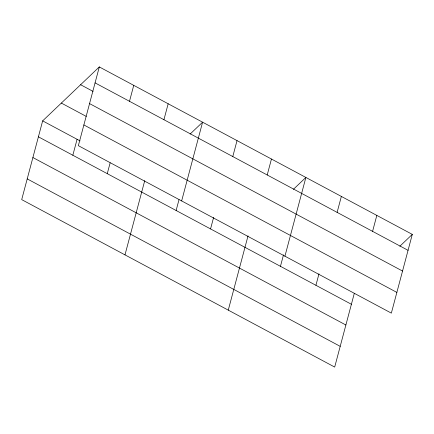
<?xml version="1.0" encoding="UTF-8"?>
<svg xmlns="http://www.w3.org/2000/svg" width="434" height="434" viewBox="0 0 434 434"><rect width="100%" height="100%" fill="white"/><g stroke="black" fill="none" stroke-linecap="round" stroke-linejoin="round"><path stroke-width="0.65" d="M99.31 66.928L78.359 145.667L391.349 313.126L412.3 234.387L99.31 66.928L42.651 120.874L21.7 199.613L334.69 367.072L354.28 293.438M72.836 155.242L77.078 139.298M107.263 173.66L110.149 162.821M129.5 101.29L133.743 85.346M124.987 254.877L144.75 180.604M163.927 119.713L168.17 103.769M176.123 210.501L179.009 199.662M181.645 200.926L202.597 122.187L190.13 134.057M210.55 228.924L213.604 217.445M232.787 156.555L237.029 140.611M228.273 310.136L248.036 235.863M267.214 174.973L271.456 159.028M280.451 266.319L283.505 254.839M284.932 256.19L305.883 177.452L293.417 189.316M315.925 285.301L318.979 273.821M337.115 212.372L341.357 196.428M372.584 231.349L376.826 215.405M399.833 246.252L412.3 234.387M95.068 82.872L408.058 250.331M80.615 84.733L93.077 91.4M89.556 103.596L402.546 271.049M61.351 103.075L86.279 116.415M83.876 124.943L396.866 292.402M42.651 120.874L80.046 140.887M38.409 136.819L351.399 304.277M32.897 157.542L345.882 325.001M27.212 178.895L340.202 346.348"/></g></svg>
